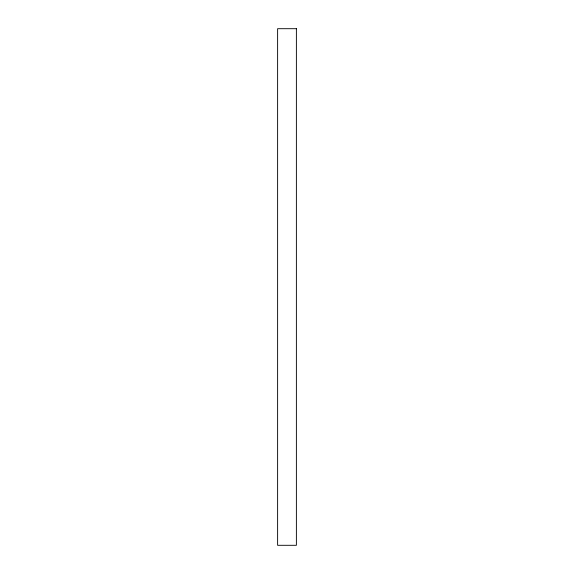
<?xml version="1.0" encoding="UTF-8"?>
<svg xmlns="http://www.w3.org/2000/svg" width="574" height="574" viewBox="0 0 574 574"><rect width="100%" height="100%" fill="white"/><g stroke="black" fill="none" stroke-linecap="round" stroke-linejoin="round"><path stroke-width="0.86" d="M296.385 28.7L277.615 28.7L277.615 545.3L296.385 545.3L296.385 28.7"/></g></svg>
